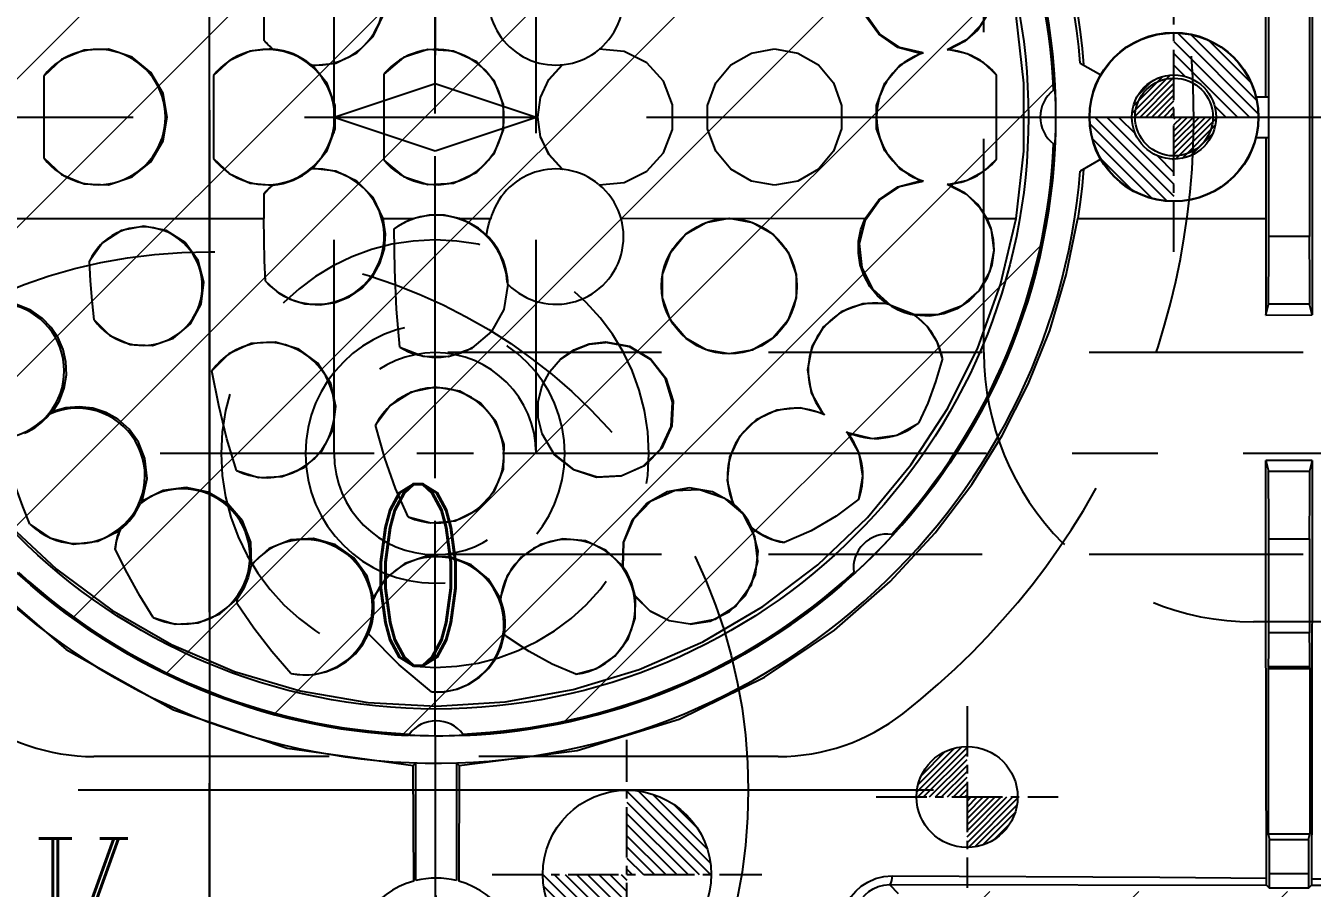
# Model space of a CAD drawing. Header units: inches. Extents: x 157915 to 159347, y -49911 to -48898.
# Drawn here: x 158652.71 to 158690.91, y -49279.78 to -49254.15 of the extents above; entities that cross this region are included whole.
import ezdxf

# ---------------------------------------------------------------- set-up
doc = ezdxf.new("R2010")
doc.units = ezdxf.units.IN
doc.header["$LTSCALE"] = 2
doc.header["$MEASUREMENT"] = 0
doc.header["$PDMODE"] = 3
doc.header["$PDSIZE"] = 0.3125
for name, pattern in [('ACAD_ISO08W100', [36, 24, -3, 6, -3]), ('CENTER', [50.8, 31.75, -6.35, 6.35, -6.35]), ('CENTER2', [1.125, 0.75, -0.125, 0.125, -0.125]), ('DASHED', [0.75, 0.5, -0.25]), ('HIDDEN', [9.525, 6.35, -3.175])]:
    doc.linetypes.add(name, pattern=pattern)
doc.layers.get('0').update_dxf_attribs({"linetype": 'CONTINUOUS'})
doc.layers.get('Defpoints').update_dxf_attribs({"linetype": 'CONTINUOUS'})
for name, color, linetype in [('CAV-COR', 1, 'CONTINUOUS'), ('CL', 1, 'ACAD_ISO08W100'), ('DEFAULT_1', 7, 'CENTER'), ('PIN', 4, 'CONTINUOUS'), ('wr2', 41, 'DASHED'), ('y-cut', 7, 'CONTINUOUS'), ('壓塊', 157, 'CONTINUOUS')]:
    doc.layers.add(name, color=color, linetype=linetype)
doc.layers.add('dim', color=3, linetype='CONTINUOUS', lineweight=15)
doc.layers.add('截面', color=191, linetype='CONTINUOUS', lineweight=15)
doc.styles.add('ROMANC', font='romanc', dxfattribs={"width": 0.6, "height": 1})
doc.styles.get("Standard").update_dxf_attribs({"font": 'txt.shx', "width": 0.67})
doc.dimstyles.new('2.00', dxfattribs={"dimtxt": 5, "dimasz": 4, "dimexe": 0.666, "dimexo": 0.626, "dimgap": 1, "dimtad": 0, "dimzin": 0, "dimdsep": 46, "dimtxsty": 'Standard', "dimcen": 0.09, "dimclrd": 3, "dimclre": 3, "dimclrt": 7, "dimazin": 0, "dimtfac": 1, "dimtofl": 0, "dimtmove": 0, "dimatfit": 0, "dimfxl": 0, "dimtolj": 1, "dimtzin": 0, "dimarcsym": 0})

# ---------------------------------------------------------------- blocks, each defined once
blk = doc.blocks.new('20160823.134539')
at = {"layer": '截面', "linetype": 'Continuous', "ltscale": 0.3}
h = blk.add_hatch(dxfattribs=at)
h.set_pattern_fill('ANSI31', color=256, scale=25, style=0)
h.set_pattern_definition([(45, (13437.7168, -860.2056), (-2.2097087, 2.2097087), [])])
h.paths.add_polyline_path([(12.716, -46.769), (12.716, -24.506, -0.414214), (14.216, -23.006), (59.733, -23.006, -0.414214), (60.733, -24.006), (60.733, -48.534), (60.483, -50.762), (59.745, -52.876), (58.557, -54.77), (56.981, -56.347), (55.092, -57.534), (52.986, -58.271), (50.767, -58.521), (24.522, -58.521), (23.238, -58.333), (22.059, -57.783), (21.087, -56.918), (20.403, -55.809), (19.886, -54.781), (19.259, -53.825), (18.53, -52.953)])
h.paths.add_polyline_path([(12.716, 46.769), (12.716, 24.506, 0.414214), (14.216, 23.006), (59.733, 23.006, 0.414214), (60.733, 24.006), (60.733, 48.534), (60.483, 50.762), (59.745, 52.876), (58.557, 54.769), (56.981, 56.347), (55.092, 57.534), (52.986, 58.271), (50.767, 58.521), (24.522, 58.521), (23.238, 58.333), (22.059, 57.784), (21.087, 56.918), (20.403, 55.809), (19.886, 54.78), (19.259, 53.824), (18.53, 52.953)])
h.paths.add_polyline_path([(18.391, 0, 1), (-18.391, 0, 1)])
h.paths.add_polyline_path([(-65.856, -24.55, 0.414214), (-64.856, -25.55), (-58.356, -25.55, 0.414214), (-57.356, -24.55), (-57.356, 24.55, 0.414214), (-58.356, 25.55), (-64.856, 25.55, 0.414214), (-65.856, 24.55)])
h.paths.add_polyline_path([(-41.429, 30.351), (-34.042, 30.351), (-33.63, 30.424), (-33.265, 30.635), (-32.996, 30.957), (-32.854, 31.353), (-32.854, 41.69), (-31.859, 44.723), (-31.859, 48.544), (-39.559, 48.544), (-39.559, 39.959), (-41.429, 39.959)])
h.paths.add_polyline_path([(-41.429, -31.374), (-34.06, -31.374), (-33.6, -31.465), (-33.207, -31.727), (-32.945, -32.12), (-32.854, -32.58), (-32.854, -41.69), (-31.859, -44.723), (-31.859, -48.544), (-39.559, -48.544), (-39.559, -39.959), (-41.429, -39.959)])
at = {"layer": 'y-cut', "linetype": 'ByBlock'}
blk.add_circle((0, 0), 18.392, dxfattribs=at)
blk = doc.blocks.new('20160901.193725')
at = {"color": 8, "linetype": 'HIDDEN', "ltscale": 0.7}
blk.add_line((17.265, 5.083), (-3.057, 5.083), dxfattribs=at)
for centre, radius, start, end in [((7.104, 24.083), 22.5, 121.9527, 231.9877), ((7.104, 24.083), 22.5, 308.0123, 58.0473), ((-3.057, 11.083), 6, 231.9877, 270), ((17.265, 11.083), 6, 270, 308.0123)]:
    blk.add_arc(centre, radius, start, end, dxfattribs=at)
blk = doc.blocks.new('20160901.202347')
at = {"layer": 'wr2', "color": 142, "linetype": 'CENTER', "ltscale": 0.1}
for p, q in [((0, 8.35), (0, -8.35)), ((8.35, 0), (-8.35, 0))]:
    blk.add_line(p, q, dxfattribs=at)
at = {"layer": 'wr2', "color": 142, "linetype": 'HIDDEN', "ltscale": 0.5}
for radius in [6.35, 3.85, 3]:
    blk.add_circle((0, 0), radius, dxfattribs=at)
blk = doc.blocks.new('*D37229')
at = {"layer": 'Defpoints', "color": 0}
for p in [(158664.863, -49274.607), (158658.163, -49336.868), (158664.863, -49340.85)]:
    blk.add_point(p, dxfattribs=at)
at = {"layer": 'dim', "color": 3, "linetype": 'ByBlock', "lineweight": -2}
for p, q in [((158664.863, -49275.233), (158664.863, -49341.516)), ((158658.163, -49337.494), (158658.163, -49341.516)), ((158654.163, -49340.85), (158650.163, -49340.85)), ((158668.863, -49340.85), (158672.863, -49340.85))]:
    blk.add_line(p, q, dxfattribs=at)
at = {"layer": 'dim', "color": 3, "linetype": 'ByBlock'}
for points in [[(158654.163, -49341.517), (158654.163, -49340.183), (158658.163, -49340.85)], [(158668.863, -49340.183), (158668.863, -49341.517), (158664.863, -49340.85)]]:
    blk.add_solid(points, dxfattribs=at)
at = {"layer": 'dim', "color": 7, "linetype": 'ByBlock', "insert": (158678.609, -49340.85), "char_height": 5, "attachment_point": 5}
blk.add_mtext('\\A1;6.70', dxfattribs=at)
blk = doc.blocks.new('*D37230')
at = {"layer": 'Defpoints', "color": 0}
for p in [(158704.163, -49275.868), (158658.163, -49336.868), (158704.163, -49348.108)]:
    blk.add_point(p, dxfattribs=at)
at = {"layer": 'dim', "color": 3, "linetype": 'ByBlock', "lineweight": -2}
for p, q in [((158704.163, -49276.494), (158704.163, -49348.774)), ((158658.163, -49337.494), (158658.163, -49348.774)), ((158662.163, -49348.108), (158674.021, -49348.108)), ((158700.163, -49348.108), (158688.305, -49348.108))]:
    blk.add_line(p, q, dxfattribs=at)
at = {"layer": 'dim', "color": 3, "linetype": 'ByBlock'}
for points in [[(158662.163, -49347.441), (158662.163, -49348.775), (158658.163, -49348.108)], [(158700.163, -49348.775), (158700.163, -49347.441), (158704.163, -49348.108)]]:
    blk.add_solid(points, dxfattribs=at)
at = {"layer": 'dim', "color": 7, "linetype": 'ByBlock', "insert": (158681.163, -49348.108), "char_height": 5, "attachment_point": 5}
blk.add_mtext('\\A1;46.00', dxfattribs=at)
blk = doc.blocks.new('*D37231')
at = {"layer": 'Defpoints', "color": 0}
for p in [(158627.163, -49256.868), (158658.163, -49336.868), (158627.163, -49340.85)]:
    blk.add_point(p, dxfattribs=at)
at = {"layer": 'dim', "color": 3, "linetype": 'ByBlock', "lineweight": -2}
for p, q in [((158627.163, -49257.494), (158627.163, -49341.516)), ((158658.163, -49337.494), (158658.163, -49341.516)), ((158631.163, -49340.85), (158636.08, -49340.85)), ((158654.163, -49340.85), (158649.246, -49340.85))]:
    blk.add_line(p, q, dxfattribs=at)
at = {"layer": 'dim', "color": 3, "linetype": 'ByBlock'}
for points in [[(158631.163, -49340.183), (158631.163, -49341.517), (158627.163, -49340.85)], [(158654.163, -49341.517), (158654.163, -49340.183), (158658.163, -49340.85)]]:
    blk.add_solid(points, dxfattribs=at)
at = {"layer": 'dim', "color": 7, "linetype": 'ByBlock', "insert": (158642.663, -49340.85), "char_height": 5, "attachment_point": 5}
blk.add_mtext('\\A1;31.00', dxfattribs=at)
blk = doc.blocks.new('*D37232')
at = {"layer": 'Defpoints', "color": 0}
for p in [(158624.163, -49268.623), (158658.163, -49336.868), (158624.163, -49348.108)]:
    blk.add_point(p, dxfattribs=at)
at = {"layer": 'dim', "color": 3, "linetype": 'ByBlock', "lineweight": -2}
for p, q in [((158624.163, -49269.249), (158624.163, -49348.774)), ((158658.163, -49337.494), (158658.163, -49348.774)), ((158628.163, -49348.108), (158634.021, -49348.108)), ((158654.163, -49348.108), (158648.305, -49348.108))]:
    blk.add_line(p, q, dxfattribs=at)
at = {"layer": 'dim', "color": 3, "linetype": 'ByBlock'}
for points in [[(158628.163, -49347.441), (158628.163, -49348.775), (158624.163, -49348.108)], [(158654.163, -49348.775), (158654.163, -49347.441), (158658.163, -49348.108)]]:
    blk.add_solid(points, dxfattribs=at)
at = {"layer": 'dim', "color": 7, "linetype": 'ByBlock', "insert": (158641.163, -49348.108), "char_height": 5, "attachment_point": 5}
blk.add_mtext('\\A1;34.00', dxfattribs=at)

msp = doc.modelspace()

# ---------------------------------------------------------------- hatches: boundary and pattern name
at = {"layer": 'PIN', "linetype": 'Continuous'}
h = msp.add_hatch(dxfattribs=at)
h.set_pattern_fill('ANSI31', color=31, scale=2, angle=90, style=0)
h.set_pattern_definition([(135, (158892.08756, -49271.10771), (-0.1767767, -0.1767767), [])])
h.paths.add_polyline_path([(158686.806, -49254.368, -0.414214), (158689.306, -49256.868), (158688.056, -49256.868, 0.414214), (158686.806, -49255.618)])
h.paths.add_polyline_path([(158685.556, -49256.868, 0.414214), (158686.806, -49258.118), (158686.806, -49259.368, -0.414214), (158684.306, -49256.868)])
h = msp.add_hatch(dxfattribs=at)
h.set_pattern_fill('ANSI31', color=31, angle=90, style=0)
h.set_pattern_definition([(45, (158481.52351, -49271.10771), (0.08838835, -0.08838835), [])])
h.paths.add_polyline_path([(158686.806, -49256.868), (158688.056, -49256.868, -0.414214), (158686.806, -49258.118)])
h.paths.add_polyline_path([(158686.806, -49255.618), (158686.806, -49256.868), (158685.556, -49256.868, -0.414214)])
h = msp.add_hatch(dxfattribs=at)
h.set_pattern_fill('ANSI31', color=3, angle=270, style=0)
h.set_pattern_definition([(225, (158885.94506, -49262.82829), (-0.08838835, 0.08838835), [])])
h.paths.add_polyline_path([(158680.663, -49277.068), (158679.163, -49277.068, -0.414214), (158680.663, -49275.568)])
h.paths.add_polyline_path([(158680.663, -49278.568), (158680.663, -49277.068), (158682.163, -49277.068, -0.414214)])
h = msp.add_hatch(dxfattribs=at)
h.set_pattern_fill('ANSI31', color=5, scale=1.875, angle=90, style=0)
h.set_pattern_definition([(135, (158927.16557, -49297.16764), (-0.16572815, -0.16572815), [])])
h.paths.add_polyline_path([(158670.563, -49279.368), (158668.063, -49279.368, 0.414214), (158670.563, -49281.868)])
h.paths.add_polyline_path([(158670.563, -49276.868), (158670.563, -49279.368), (158673.063, -49279.368, 0.414214)])

# ---------------------------------------------------------------- linework, layer by layer
at = {"color": 8, "linetype": 'CENTER', "ltscale": 0.4}
msp.add_line((158679.663, -49276.868), (158636.663, -49276.868), dxfattribs=at)
at = {"color": 8, "linetype": 'HIDDEN', "ltscale": 0.7}
msp.add_circle((158658.163, -49276.868), 16, dxfattribs=at)
at = {"layer": 'CAV-COR', "linetype": 'ByBlock'}
for p, q in [((158689.53, -49256.265), (158689.539, -49239.645)), ((158690.906, -49240.66), (158690.913, -49262.745)), ((158689.62, -49260.42), (158689.62, -49241.543)), ((158690.826, -49241.543), (158690.826, -49260.42)), ((158659.782, -49253.853), (158659.782, -49254.581)), ((158660.033, -49254.843), (158660.042, -49254.847)), ((158679.363, -49254.964), (158679.27, -49254.976)), ((158680.067, -49254.871), (158680.131, -49254.862)), ((158661.227, -49255.338), (158661.18, -49255.318)), ((158663.346, -49255.589), (158663.346, -49258.147)), ((158668.249, -49255.753), (158668.645, -49255.315)), ((158668.636, -49255.316), (158668.645, -49255.315)), ((158681.526, -49255.611), (158681.526, -49258.125)), ((158684.025, -49255.263), (158684.63, -49255.612)), ((158653.245, -49255.654), (158653.245, -49258.082)), ((158658.284, -49255.635), (158658.284, -49258.101)), ((158683.276, -49256.282), (158683.284, -49256.521)), ((158689.245, -49256.265), (158689.617, -49256.265)), ((158689.245, -49257.471), (158689.617, -49257.471)), ((158689.53, -49257.471), (158689.53, -49262.752)), ((158683.268, -49257.627), (158683.263, -49257.69)), ((158684.63, -49258.124), (158684.025, -49258.473)), ((158661.227, -49258.398), (158661.18, -49258.418)), ((158668.636, -49258.42), (158668.645, -49258.421)), ((158660.033, -49258.893), (158660.042, -49258.889)), ((158679.363, -49258.773), (158679.27, -49258.76)), ((158680.067, -49258.865), (158680.131, -49258.874)), ((158659.782, -49259.155), (158659.782, -49259.883)), ((158652.225, -49259.883), (158659.782, -49259.883)), ((158663.318, -49259.883), (158664.237, -49259.883)), ((158665.589, -49259.883), (158666.512, -49259.883)), ((158670.386, -49259.883), (158673.6, -49259.877)), ((158673.6, -49259.877), (158677.635, -49259.884)), ((158681.252, -49259.882), (158682.117, -49259.883)), ((158683.948, -49259.883), (158689.53, -49259.883)), ((158690.826, -49260.42), (158689.62, -49260.42)), ((158667.027, -49261.842), (158667.031, -49261.845)), ((158678.272, -49262.408), (158678.326, -49262.431)), ((158689.53, -49262.752), (158689.611, -49262.43)), ((158690.834, -49262.43), (158689.611, -49262.43)), ((158690.913, -49262.745), (158690.834, -49262.43)), ((158679.117, -49262.758), (158679.084, -49262.745)), ((158689.53, -49262.752), (158690.913, -49262.745)), ((158653.513, -49265.62), (158653.421, -49265.691)), ((158676.378, -49265.678), (158676.429, -49265.717)), ((158677.116, -49266.244), (158677.08, -49266.216)), ((158690.912, -49267.076), (158689.531, -49267.068)), ((158689.534, -49271.119), (158689.531, -49267.068)), ((158689.531, -49267.068), (158689.611, -49267.386)), ((158690.912, -49267.076), (158690.834, -49267.386)), ((158690.912, -49267.076), (158690.898, -49276.753)), ((158689.611, -49267.386), (158690.834, -49267.386)), ((158656.166, -49268.278), (158656.113, -49268.346)), ((158673.707, -49268.337), (158673.729, -49268.366)), ((158655.498, -49269.148), (158655.513, -49269.128)), ((158674.285, -49269.09), (158674.274, -49269.075)), ((158689.62, -49269.396), (158690.826, -49269.396)), ((158689.62, -49272.193), (158689.62, -49269.396)), ((158690.826, -49269.396), (158690.826, -49272.193)), ((158677.974, -49269.799), (158677.799, -49269.973)), ((158659.413, -49270.164), (158659.39, -49270.22)), ((158670.433, -49270.205), (158670.45, -49270.248)), ((158677.35, -49270.396), (158677.302, -49270.436)), ((158663.039, -49271.146), (158663.033, -49271.19)), ((158666.798, -49271.163), (158666.802, -49271.195)), ((158670.812, -49271.12), (158670.802, -49271.096)), ((158689.553, -49279.591), (158689.534, -49271.119)), ((158690.826, -49272.193), (158689.62, -49272.193)), ((158689.615, -49273.198), (158689.602, -49273.25)), ((158690.83, -49273.198), (158689.615, -49273.198)), ((158690.83, -49273.198), (158690.843, -49273.25)), ((158689.602, -49273.25), (158690.843, -49273.25)), ((158689.602, -49273.25), (158689.602, -49278.174)), ((158690.843, -49273.25), (158690.843, -49278.174)), ((158664.126, -49275.239), (158664.074, -49275.234)), ((158664.897, -49275.259), (158664.671, -49275.257)), ((158665.094, -49275.258), (158664.897, -49275.259)), ((158664.218, -49276.132), (158664.294, -49276.058)), ((158664.23, -49279.571), (158664.218, -49276.132)), ((158664.294, -49279.554), (158664.294, -49276.058)), ((158665.578, -49276.134), (158665.5, -49276.058)), ((158665.5, -49276.058), (158665.5, -49279.554)), ((158665.578, -49276.134), (158665.565, -49279.571)), ((158690.843, -49278.174), (158689.602, -49278.174)), ((158689.602, -49278.174), (158689.643, -49278.336)), ((158689.643, -49278.336), (158690.802, -49278.336)), ((158690.802, -49278.336), (158690.843, -49278.174)), ((158678.354, -49279.672), (158689.555, -49279.689)), ((158678.354, -49279.672), (158678.614, -49279.932)), ((158678.442, -49279.411), (158686.385, -49279.454)), ((158686.385, -49279.454), (158689.553, -49279.483)), ((158689.555, -49279.689), (158689.647, -49279.781)), ((158689.647, -49279.341), (158690.798, -49279.341)), ((158689.647, -49279.781), (158689.647, -49279.341)), ((158690.798, -49279.341), (158690.798, -49279.781)), ((158690.798, -49279.781), (158690.888, -49279.691)), ((158690.888, -49279.691), (158701.132, -49279.708)), ((158690.89, -49279.496), (158694.999, -49279.521)), ((158690.798, -49279.781), (158689.647, -49279.781))]:
    msp.add_line(p, q, dxfattribs=at)
for points in [[(158679.363, -49254.964), (158678.661, -49254.8), (158678.06, -49254.396), (158677.645, -49253.81), (158677.463, -49253.107), (158677.542, -49252.396), (158677.873, -49251.747), (158678.401, -49251.269), (158679.079, -49251.003), (158679.797, -49250.996)], [(158681.456, -49252.904), (158681.381, -49253.515), (158681.106, -49254.098), (158680.649, -49254.572), (158680.067, -49254.871)], [(158661.227, -49255.338), (158661.919, -49255.265), (158662.542, -49254.965), (158663.026, -49254.475), (158663.318, -49253.853)], [(158679.27, -49254.976), (158678.603, -49254.799), (158678.038, -49254.41), (158677.635, -49253.852)], [(158681.252, -49253.854), (158680.971, -49254.282), (158680.589, -49254.626), (158680.131, -49254.862)], [(158682.117, -49259.883), (158682.351, -49257.878), (158682.351, -49255.858), (158682.117, -49253.853)], [(158683.948, -49253.853), (158684.018, -49254.339), (158684.076, -49254.828), (158684.122, -49255.319)], [(158656.42, -49255.541), (158655.865, -49255.088), (158655.166, -49254.853), (158654.446, -49254.879), (158653.769, -49255.161), (158653.245, -49255.654)], [(158660.033, -49254.843), (158659.369, -49254.908), (158658.764, -49255.183), (158658.284, -49255.635)], [(158660.033, -49254.843), (158659.944, -49254.761), (158659.861, -49254.673), (158659.782, -49254.581)], [(158669.74, -49258.88), (158670.478, -49258.813), (158671.148, -49258.479), (158671.644, -49257.936), (158671.915, -49257.235), (158671.915, -49256.501), (158671.644, -49255.8), (158671.148, -49255.257), (158670.478, -49254.923), (158669.74, -49254.856)], [(158674.947, -49258.89), (158674.257, -49258.769), (158673.646, -49258.416), (158673.198, -49257.882), (158672.956, -49257.215), (158672.956, -49256.521), (158673.198, -49255.854), (158673.645, -49255.321), (158674.257, -49254.967), (158674.947, -49254.846)], [(158674.947, -49254.846), (158675.635, -49254.967), (158676.245, -49255.32), (158676.692, -49255.853), (158676.935, -49256.52), (158676.935, -49257.215), (158676.693, -49257.882), (158676.245, -49258.415), (158675.635, -49258.769), (158674.947, -49258.89)], [(158666.102, -49255.232), (158665.407, -49254.906), (158664.653, -49254.862), (158663.927, -49255.101), (158663.346, -49255.589)], [(158663.346, -49258.147), (158663.927, -49258.635), (158664.653, -49258.874), (158665.407, -49258.83), (158666.102, -49258.504), (158666.617, -49257.956), (158666.899, -49257.243), (158666.899, -49256.494), (158666.617, -49255.78), (158666.102, -49255.232)], [(158679.27, -49258.76), (158678.664, -49258.41), (158678.216, -49257.876), (158677.976, -49257.216), (158677.976, -49256.52), (158678.216, -49255.86), (158678.664, -49255.326), (158679.27, -49254.976)], [(158680.131, -49254.862), (158680.66, -49254.982), (158681.137, -49255.238), (158681.526, -49255.611)], [(158653.245, -49258.082), (158653.769, -49258.575), (158654.446, -49258.857), (158655.166, -49258.883), (158655.865, -49258.648), (158656.42, -49258.196), (158656.787, -49257.57), (158656.912, -49256.868), (158656.787, -49256.166), (158656.42, -49255.541)], [(158661.227, -49258.398), (158661.664, -49257.861), (158661.894, -49257.214), (158661.894, -49256.522), (158661.664, -49255.875), (158661.227, -49255.338)], [(158667.911, -49256.868), (158667.996, -49256.286), (158668.245, -49255.754), (158668.636, -49255.316)], [(158683.263, -49256.046), (158683.268, -49256.107), (158683.276, -49256.282)], [(158683.284, -49256.521), (158683.287, -49256.765), (158683.287, -49256.997), (158683.283, -49257.231)], [(158668.645, -49258.421), (158668.25, -49257.984), (158667.998, -49257.452), (158667.912, -49256.869)], [(158668.636, -49258.42), (158668.244, -49257.981), (158667.995, -49257.448)], [(158683.283, -49257.231), (158683.276, -49257.457), (158683.268, -49257.627)], [(158658.284, -49258.101), (158658.764, -49258.553), (158659.369, -49258.828), (158660.033, -49258.893)], [(158681.526, -49258.125), (158681.136, -49258.498), (158680.66, -49258.754), (158680.131, -49258.874)], [(158663.318, -49259.883), (158663.026, -49259.261), (158662.542, -49258.771), (158661.92, -49258.471), (158661.227, -49258.398)], [(158684.122, -49258.417), (158684.076, -49258.908), (158684.018, -49259.397), (158683.948, -49259.883)], [(158659.782, -49259.155), (158659.861, -49259.063), (158659.944, -49258.975), (158660.033, -49258.893)], [(158677.463, -49260.629), (158677.645, -49259.926), (158678.06, -49259.34), (158678.661, -49258.936), (158679.363, -49258.773)], [(158677.635, -49259.884), (158678.038, -49259.326), (158678.604, -49258.937), (158679.27, -49258.76)], [(158680.067, -49258.865), (158680.649, -49259.164), (158681.106, -49259.638), (158681.381, -49260.221), (158681.456, -49260.832)], [(158680.131, -49258.874), (158680.589, -49259.111), (158680.97, -49259.454), (158681.252, -49259.882)], [(158665.589, -49259.883), (158665.142, -49259.785), (158664.684, -49259.785), (158664.237, -49259.883)], [(158647.591, -49259.883), (158648.064, -49261.88), (158648.765, -49263.802), (158649.684, -49265.629), (158650.809, -49267.336), (158652.128, -49268.903), (158653.621, -49270.304), (158655.264, -49271.521), (158657.036, -49272.536), (158658.909, -49273.337), (158660.861, -49273.913), (158662.862, -49274.259), (158664.897, -49274.371)], [(158657.442, -49260.597), (158656.877, -49260.236), (158656.214, -49260.11), (158655.549, -49260.241), (158654.983, -49260.608), (158654.601, -49261.146)], [(158659.829, -49261.743), (158659.803, -49261.133), (158659.787, -49260.512), (158659.782, -49259.883)], [(158659.829, -49261.743), (158660.166, -49262.055), (158660.561, -49262.282), (158660.996, -49262.414), (158661.449, -49262.446), (158661.9, -49262.376), (158662.323, -49262.207), (158662.697, -49261.948), (158663.004, -49261.612), (158663.227, -49261.219), (158663.358, -49260.785), (158663.389, -49260.333), (158663.318, -49259.883)], [(158663.644, -49260.194), (158663.83, -49260.07), (158664.028, -49259.966), (158664.237, -49259.883)], [(158663.821, -49263.709), (158663.72, -49262.577), (158663.664, -49261.404), (158663.644, -49260.194)], [(158664.897, -49274.371), (158666.944, -49274.244), (158668.962, -49273.88), (158670.928, -49273.282), (158672.816, -49272.455), (158674.594, -49271.413), (158676.232, -49270.174), (158677.704, -49268.762), (158678.992, -49267.202), (158680.086, -49265.515), (158680.977, -49263.721), (158681.656, -49261.838), (158682.117, -49259.883)], [(158665.578, -49276.134), (158669.081, -49275.692), (158672.11, -49274.755), (158674.644, -49273.512), (158676.721, -49272.109), (158678.38, -49270.664), (158679.713, -49269.222), (158680.801, -49267.786), (158681.708, -49266.329), (158682.478, -49264.806), (158683.115, -49263.208), (158683.606, -49261.559), (158683.948, -49259.883)], [(158666.393, -49260.375), (158666.151, -49260.171), (158665.881, -49260.006), (158665.589, -49259.883)], [(158666.393, -49260.375), (158666.417, -49260.204), (158666.457, -49260.04), (158666.513, -49259.883)], [(158673.6, -49263.907), (158672.916, -49263.787), (158672.306, -49263.435), (158671.859, -49262.903), (158671.617, -49262.236), (158671.618, -49261.544), (158671.86, -49260.881), (158672.304, -49260.351), (158672.912, -49259.998), (158673.6, -49259.877)], [(158673.6, -49259.877), (158674.289, -49259.998), (158674.899, -49260.351), (158675.345, -49260.883), (158675.586, -49261.548), (158675.585, -49262.242), (158675.34, -49262.909), (158674.892, -49263.439), (158674.282, -49263.789), (158673.6, -49263.907)], [(158678.272, -49262.408), (158678.001, -49262.175), (158677.777, -49261.9), (158677.605, -49261.59), (158677.49, -49261.256), (158677.435, -49260.908), (158677.442, -49260.557), (158677.509, -49260.213), (158677.635, -49259.884)], [(158681.252, -49259.882), (158681.371, -49260.183), (158681.44, -49260.503), (158681.457, -49260.832)], [(158654.743, -49262.889), (158655.205, -49263.356), (158655.81, -49263.625), (158656.47, -49263.655), (158657.096, -49263.442), (158657.603, -49263.012), (158657.917, -49262.428), (158657.996, -49261.773), (158657.831, -49261.134), (158657.442, -49260.597)], [(158681.456, -49260.832), (158681.34, -49261.445), (158681.012, -49262.028), (158680.483, -49262.486), (158679.797, -49262.74), (158679.079, -49262.733), (158678.401, -49262.467), (158677.873, -49261.989), (158677.542, -49261.34), (158677.463, -49260.629)], [(158681.457, -49260.832), (158681.398, -49261.257), (158681.251, -49261.66), (158681.022, -49262.022), (158680.723, -49262.327), (158680.367, -49262.561), (158679.969, -49262.715), (158679.548, -49262.782), (158679.117, -49262.758)], [(158654.743, -49262.889), (158654.683, -49262.319), (158654.635, -49261.738), (158654.601, -49261.146)], [(158663.821, -49263.709), (158664.511, -49263.974), (158665.259, -49263.984), (158665.97, -49263.73), (158666.548, -49263.241), (158666.917, -49262.583), (158667.031, -49261.845)], [(158653.513, -49265.62), (158653.712, -49265.295), (158653.85, -49264.924), (158653.915, -49264.529), (158653.902, -49264.14), (158653.821, -49263.774), (158653.674, -49263.431), (158653.465, -49263.116), (158653.194, -49262.839), (158652.857, -49262.609), (158652.468, -49262.445), (158652.057, -49262.366), (158651.658, -49262.37)], [(158678.272, -49262.408), (158677.568, -49262.416), (158676.922, -49262.659), (158676.395, -49263.104), (158676.05, -49263.698), (158675.924, -49264.378), (158676.036, -49265.066), (158676.378, -49265.678)], [(158679.929, -49264.044), (158679.773, -49263.549), (158679.495, -49263.111), (158679.117, -49262.758)], [(158660.816, -49263.76), (158660.121, -49263.552), (158659.404, -49263.6), (158658.744, -49263.898), (158658.235, -49264.404)], [(158668.039, -49266.277), (158667.925, -49265.806), (158667.926, -49265.321), (158668.043, -49264.851), (158668.267, -49264.423), (158668.587, -49264.061), (158668.984, -49263.785), (158669.437, -49263.61), (158669.922, -49263.549)], [(158668.592, -49264.064), (158668.99, -49263.791), (158669.442, -49263.62), (158669.922, -49263.562)], [(158669.922, -49263.549), (158670.642, -49263.679), (158671.267, -49264.057), (158671.714, -49264.627), (158671.931, -49265.313), (158671.892, -49266.038), (158671.595, -49266.707), (158671.078, -49267.227), (158670.41, -49267.529), (158669.678, -49267.571)], [(158671.704, -49264.643), (158671.257, -49264.07), (158670.636, -49263.693), (158669.922, -49263.562)], [(158658.966, -49267.366), (158659.617, -49267.573), (158660.318, -49267.548), (158660.973, -49267.284), (158661.505, -49266.799), (158661.83, -49266.174), (158661.921, -49265.466), (158661.767, -49264.785), (158661.38, -49264.185), (158660.816, -49263.76)], [(158658.966, -49267.366), (158658.682, -49266.426), (158658.438, -49265.438), (158658.235, -49264.404)], [(158679.929, -49264.044), (158679.729, -49264.73), (158679.492, -49265.372), (158679.218, -49265.967)], [(158668.403, -49266.888), (158668.97, -49267.342), (158669.661, -49267.565), (158670.387, -49267.527), (158671.052, -49267.234), (158671.569, -49266.723), (158671.871, -49266.062), (158671.918, -49265.337), (158671.704, -49264.643)], [(158665.594, -49265.008), (158664.866, -49264.89), (158664.152, -49265.038), (158663.53, -49265.437), (158663.095, -49266.027)], [(158664.067, -49268.749), (158664.736, -49268.927), (158665.46, -49268.86), (158666.112, -49268.541), (158666.619, -49267.999), (158666.892, -49267.33), (158666.911, -49266.599), (158666.679, -49265.927), (158666.216, -49265.366), (158665.594, -49265.008)], [(158656.166, -49268.278), (158656.311, -49267.611), (158656.249, -49267.009), (158656.056, -49266.525), (158655.777, -49266.138), (158655.446, -49265.847), (158655.086, -49265.645), (158654.7, -49265.52), (158654.298, -49265.475), (158653.897, -49265.509), (158653.513, -49265.62)], [(158676.378, -49265.678), (158675.706, -49265.507), (158675.012, -49265.575), (158674.397, -49265.866), (158673.904, -49266.356), (158673.611, -49266.97), (158673.54, -49267.663), (158673.707, -49268.337)], [(158664.067, -49268.749), (158663.693, -49267.907), (158663.368, -49266.999), (158663.095, -49266.027)], [(158669.678, -49267.571), (158668.981, -49267.35), (158668.411, -49266.899), (158668.04, -49266.28)], [(158677.116, -49266.244), (158677.844, -49266.419), (158678.58, -49266.318), (158679.218, -49265.967)], [(158677.444, -49268.218), (158677.569, -49267.538), (158677.456, -49266.851), (158677.116, -49266.244)], [(158652.825, -49268.959), (158652.618, -49268.434), (158652.421, -49267.895), (158652.235, -49267.343)], [(158659.413, -49270.164), (158659.388, -49269.501), (158659.144, -49268.869), (158658.714, -49268.358), (158658.128, -49268.008), (158657.471, -49267.872), (158656.788, -49267.961), (158656.166, -49268.278)], [(158673.707, -49268.337), (158673.105, -49268.002), (158672.421, -49267.888), (158671.752, -49268.007), (158671.149, -49268.35), (158670.704, -49268.864), (158670.451, -49269.512), (158670.433, -49270.205)], [(158670.45, -49270.248), (158670.469, -49269.5), (158670.764, -49268.805), (158671.284, -49268.275), (158671.976, -49267.966), (158672.717, -49267.933), (158673.434, -49268.18), (158673.998, -49268.661), (158674.354, -49269.329), (158674.439, -49270.068)], [(158677.444, -49268.218), (158676.773, -49268.723), (158676.031, -49269.159), (158675.234, -49269.512)], [(158652.825, -49268.959), (158653.424, -49269.374), (158654.13, -49269.553), (158654.851, -49269.473), (158655.498, -49269.148)], [(158655.361, -49269.703), (158655.389, -49269.514), (158655.435, -49269.328), (158655.498, -49269.148)], [(158672.434, -49271.934), (158673.034, -49271.843), (158673.608, -49271.559), (158674.083, -49271.084), (158674.383, -49270.46), (158674.454, -49269.765), (158674.285, -49269.09)], [(158675.234, -49269.512), (158674.895, -49269.427), (158674.575, -49269.285), (158674.285, -49269.09)], [(158678.465, -49269.274), (158678.424, -49269.321), (158678.308, -49269.449)], [(158656.491, -49271.736), (158656.095, -49271.089), (158655.718, -49270.412), (158655.361, -49269.703)], [(158663.039, -49271.146), (158662.846, -49270.512), (158662.451, -49269.964), (158661.906, -49269.58), (158661.25, -49269.39), (158660.578, -49269.426), (158659.935, -49269.69), (158659.413, -49270.164)], [(158670.433, -49270.205), (158669.949, -49269.741), (158669.327, -49269.456), (158668.654, -49269.395), (158667.983, -49269.564), (158667.417, -49269.942), (158667, -49270.5), (158666.798, -49271.163)], [(158678.308, -49269.449), (158678.151, -49269.616), (158677.974, -49269.799)], [(158650.924, -49270.117), (158653.907, -49272.684), (158657.094, -49274.481), (158660.471, -49275.622), (158664.218, -49276.132)], [(158666.798, -49271.163), (158666.454, -49270.599), (158665.932, -49270.167), (158665.303, -49269.932), (158664.613, -49269.917), (158663.967, -49270.129), (158663.414, -49270.556), (158663.039, -49271.146)], [(158674.439, -49270.068), (158674.245, -49270.796), (158673.799, -49271.398), (158673.168, -49271.794), (158672.436, -49271.933)], [(158677.799, -49269.973), (158677.633, -49270.134), (158677.473, -49270.284), (158677.35, -49270.396)], [(158659.39, -49270.22), (158659.313, -49270.55), (158659.184, -49270.862), (158659.004, -49271.15)], [(158656.491, -49271.736), (158657.144, -49271.93), (158657.832, -49271.897), (158658.476, -49271.632), (158658.975, -49271.189)], [(158658.987, -49271.328), (158658.991, -49271.269), (158658.997, -49271.209), (158659.004, -49271.15)], [(158669.045, -49273.424), (158669.664, -49273.248), (158670.198, -49272.886), (158670.593, -49272.369), (158670.803, -49271.76), (158670.812, -49271.12)], [(158671.811, -49271.834), (158671.247, -49271.546), (158670.802, -49271.096)], [(158672.434, -49271.934), (158671.817, -49271.838), (158671.259, -49271.558), (158670.812, -49271.12)], [(158660.581, -49273.396), (158660.016, -49272.743), (158659.484, -49272.054), (158658.987, -49271.328)], [(158660.581, -49273.396), (158660.932, -49273.442), (158661.282, -49273.428), (158661.623, -49273.354), (158661.944, -49273.224), (158662.237, -49273.042), (158662.498, -49272.811), (158662.718, -49272.535), (158662.89, -49272.217)], [(158664.757, -49273.948), (158663.793, -49273.143), (158662.889, -49272.218)], [(158664.757, -49273.948), (158665.144, -49273.942), (158665.517, -49273.863), (158665.867, -49273.718), (158666.18, -49273.513), (158666.449, -49273.256), (158666.666, -49272.953), (158666.825, -49272.615), (158666.92, -49272.251)], [(158666.987, -49272.301), (158666.964, -49272.285), (158666.942, -49272.268), (158666.92, -49272.251)], [(158669.045, -49273.424), (158668.341, -49273.121), (158667.653, -49272.746), (158666.987, -49272.301)], [(158664.671, -49275.257), (158664.456, -49275.253), (158664.266, -49275.246), (158664.126, -49275.239)], [(158665.441, -49275.249), (158665.282, -49275.254), (158665.094, -49275.258)], [(158665.719, -49275.234), (158665.679, -49275.238), (158665.577, -49275.244), (158665.441, -49275.249)], [(158690.898, -49276.753), (158690.889, -49279.637), (158690.888, -49279.691)], [(158676.925, -49280.94), (158676.943, -49280.693), (158677.003, -49280.447), (158677.099, -49280.22), (158677.22, -49280.026), (158677.357, -49279.865), (158677.517, -49279.723), (158677.711, -49279.596), (158677.938, -49279.495), (158678.188, -49279.431), (158678.442, -49279.411)], [(158677.351, -49280.679), (158677.364, -49280.517), (158677.403, -49280.355), (158677.467, -49280.206), (158677.547, -49280.078), (158677.637, -49279.972), (158677.743, -49279.878), (158677.871, -49279.795), (158678.021, -49279.728), (158678.186, -49279.685), (158678.354, -49279.672)], [(158678.442, -49279.411), (158678.42, -49279.549), (158678.389, -49279.639), (158678.354, -49279.672)], [(158689.555, -49279.689), (158689.554, -49279.663), (158689.553, -49279.591)]]:
    msp.add_lwpolyline(points, dxfattribs=at)
for centre, radius in [((158664.897, -49256.868), 17.587), ((158686.806, -49256.868), 2.513), ((158686.806, -49256.868), 1.156), ((158673.6, -49261.893), 2.01)]:
    msp.add_circle(centre, radius, dxfattribs=at)
for centre, radius, start, end in [((158664.897, -49256.868), 19.195, 4.7977, 355.2023), ((158664.897, -49256.868), 18.348, 2.4857, 42.5143), ((158664.897, -49256.868), 18.392, 2.4911, 42.435), ((158661.343, -49253.315), 2.01, 265.3442, 138.8742), ((158668.45, -49253.315), 2.01, 309.9247, 134.8792), ((158668.45, -49253.315), 2.01, 194.6557, 309.4207), ((158654.847, -49256.868), 2.01, 217.1725, 142.8275), ((158659.872, -49256.868), 2.01, 217.8329, 142.1671), ((158661.343, -49253.315), 2.01, 219.0516, 229.6558), ((158659.872, -49256.868), 2.028, 49.8234, 85.1766), ((158664.897, -49256.868), 2.01, 219.5225, 140.4775), ((158679.972, -49256.868), 1.999, 107.7296, 252.2704), ((158679.972, -49256.868), 1.999, 38.9687, 87.2704), ((158683.841, -49256.868), 1.005, 127.6482, 232.3518), ((158664.897, -49256.868), 18.348, 317.4857, 357.5143), ((158664.897, -49256.868), 18.392, 317.4776, 357.4267), ((158679.972, -49256.868), 1.999, 272.7296, 321.0313), ((158661.343, -49260.421), 2.01, 221.1258, 94.6558), ((158659.872, -49256.868), 2.028, 274.8234, 310.1766), ((158668.45, -49260.421), 2.01, 50.5793, 165.3449), ((158661.343, -49260.421), 2.01, 130.3442, 140.9484), ((158668.45, -49260.421), 2.01, 225.1208, 50.0753), ((158664.897, -49261.893), 2.111, 2.8714, 126.3876), ((158656.193, -49261.893), 1.759, 214.4917, 154.8601), ((158664.897, -49261.893), 2.132, 1.384, 45.4215), ((158651.841, -49264.406), 2.01, 222.4347, 98.6326), ((158677.952, -49264.406), 2.01, 79.2778, 220.7222), ((158679.458, -49260.77), 2.01, 235.7222, 259.2778), ((158677.952, -49264.406), 2.01, 10.3523, 55.7222), ((158659.872, -49265.572), 2.01, 243.2243, 144.4844), ((158664.897, -49261.893), 2.111, 239.3578, 301.1139), ((158664.897, -49266.918), 2.01, 245.6213, 153.6793), ((158654.237, -49267.528), 2.01, 225.3958, 113.961), ((158675.556, -49267.528), 2.01, 64.2778, 204.6397), ((158651.841, -49264.406), 2.036, 294.1393, 320.8607), ((158677.952, -49264.406), 2.01, 244.2778, 309.0391), ((158675.556, -49267.528), 2.01, 339.9044, 40.7222), ((158657.359, -49269.923), 2.01, 244.4171, 128.3109), ((158654.237, -49267.528), 2.047, 308.5717, 336.4283), ((158672.434, -49269.923), 2.026, 24.7417, 50.2583), ((158657.359, -49269.923), 2.01, 156.6891, 173.7024), ((158675.556, -49267.528), 2.01, 230.3603, 260.7782), ((158678.292, -49270.264), 1.005, 82.6482, 187.3518), ((158660.995, -49271.429), 2.01, 258.1142, 142.9953), ((158668.798, -49271.429), 2.01, 277.0593, 173.3109), ((158664.897, -49271.943), 2.01, 266.0231, 157.9953), ((158664.897, -49256.868), 18.392, 227.4841, 267.4141), ((158664.897, -49256.868), 18.348, 227.4857, 267.5143), ((158664.897, -49256.868), 18.348, 272.4857, 312.5143), ((158664.897, -49256.868), 18.392, 272.5154, 312.4394), ((158668.798, -49271.429), 2.031, 9.4359, 35.5641), ((158660.995, -49271.429), 2.052, 337.3952, 6.7005), ((158664.897, -49271.943), 2.047, 351.3445, 21.4283), ((158664.897, -49275.812), 1.005, 37.6482, 142.3518), ((158664.897, -49281.993), 2.513, 105.3848, 74.5647), ((158664.897, -49281.993), 2.513, 76.1135, 103.8865)]:
    msp.add_arc(centre, radius, start, end, dxfattribs=at)
for centre, major_axis, start_param, end_param in [((158689.611, -49260.42), (0, 2.01), -3.124139, -1.570796), ((158690.834, -49260.42), (0, 2.01), -4.712389, -3.159046), ((158689.611, -49269.396), (0, 2.01), -1.570796, -0.017453), ((158690.834, -49269.396), (0, 2.01), 0.017453, 1.570796), ((158689.615, -49272.193), (0, 1.005), -3.124139, -1.570796), ((158690.83, -49272.193), (0, 1.005), -4.712389, -3.159046), ((158689.643, -49279.341), (0, 1.005), -1.570796, -0.017453), ((158690.802, -49279.341), (0, 1.005), 0.017453, 1.570796)]:
    msp.add_ellipse(centre, major_axis=major_axis, ratio=0.004363, start_param=start_param, end_param=end_param, dxfattribs=at)
at = {"layer": 'CL', "color": 7, "linetype": 'CENTER', "ltscale": 0.5}
msp.add_line((158658.163, -48951.868), (158658.163, -49401.868), dxfattribs=at)
at = {"layer": 'DEFAULT_1', "color": 2, "linetype": 'CENTER', "ltscale": 0.4}
for p, q in [((158658.163, -49312.217), (158658.163, -49201.519)), ((158589.863, -49256.868), (158730.889, -49256.868))]:
    msp.add_line(p, q, dxfattribs=at)
at = {"layer": 'PIN', "color": 31, "linetype": 'CENTER2'}
for p, q in [((158686.806, -49260.868), (158686.806, -49252.868)), ((158682.806, -49256.868), (158690.806, -49256.868))]:
    msp.add_line(p, q, dxfattribs=at)
at = {"layer": 'PIN', "color": 3, "linetype": 'CENTER2'}
for p, q in [((158680.663, -49274.368), (158680.663, -49279.768)), ((158677.963, -49277.068), (158683.363, -49277.068))]:
    msp.add_line(p, q, dxfattribs=at)
at = {"layer": 'PIN', "color": 5, "linetype": 'CENTER2'}
for p, q in [((158670.563, -49283.368), (158670.563, -49275.368)), ((158666.563, -49279.368), (158674.563, -49279.368))]:
    msp.add_line(p, q, dxfattribs=at)
at = {"layer": 'PIN', "color": 4, "linetype": 'CENTER2'}
msp.add_line((158664.897, -49284.243), (158664.897, -49279.743), dxfattribs=at)
at = {"layer": 'PIN', "color": 31, "linetype": 'Continuous'}
for radius in [2.5, 1.25]:
    msp.add_circle((158686.806, -49256.868), radius, dxfattribs=at)
at = {"layer": 'PIN', "color": 3, "linetype": 'Continuous'}
msp.add_circle((158680.663, -49277.068), 1.5, dxfattribs=at)
at = {"layer": 'PIN', "color": 5, "linetype": 'Continuous'}
msp.add_circle((158670.563, -49279.368), 2.5, dxfattribs=at)
at = {"layer": 'wr2', "color": 142, "linetype": 'HIDDEN', "ltscale": 0.5}
for p, q in [((158661.863, -49266.868), (158661.863, -49246.868)), ((158667.863, -49266.868), (158667.863, -49246.868)), ((158661.863, -49256.868), (158664.863, -49255.868)), ((158664.863, -49255.868), (158667.863, -49256.868)), ((158661.863, -49256.868), (158667.863, -49256.868)), ((158661.863, -49256.868), (158664.863, -49257.868)), ((158664.863, -49257.868), (158667.863, -49256.868)), ((158700.163, -49263.868), (158664.863, -49263.868)), ((158700.163, -49269.868), (158664.863, -49269.868))]:
    msp.add_line(p, q, dxfattribs=at)
at = {"layer": 'wr2', "color": 142, "linetype": 'CENTER', "ltscale": 0.1}
msp.add_line((158664.862, -49266.918), (158664.863, -49246.868), dxfattribs=at)
at = {"layer": 'wr2', "color": 142, "linetype": 'CENTER', "ltscale": 0.2}
msp.add_line((158803.163, -49266.868), (158664.863, -49266.868), dxfattribs=at)
at = {"layer": '壓塊', "color": 67, "linetype": 'HIDDEN', "ltscale": 0.5}
msp.add_lwpolyline([(158713.163, -49271.868), (158689.163, -49271.868, -0.414214), (158681.163, -49263.868), (158681.163, -49249.868, -0.414214), (158689.163, -49241.868), (158713.163, -49241.868, -0.414214), (158721.163, -49249.868), (158721.163, -49263.868, -0.414214)], format="xyb", close=True, dxfattribs=at)

# ---------------------------------------------------------------- block references
at = {"linetype": 'ByBlock'}
msp.add_blockref('20160901.193725', (158657.792, -49280.951), dxfattribs=at)
at = {"layer": 'wr2', "linetype": 'ByBlock'}
msp.add_blockref('20160901.202347', (158664.863, -49246.868), dxfattribs=at)
at = {"layer": 'wr2', "linetype": 'ByBlock', "xscale": -1, "rotation": -180}
msp.add_blockref('20160901.202347', (158664.863, -49266.868), dxfattribs=at)
at = {"layer": 'y-cut', "linetype": 'ByBlock'}
msp.add_blockref('20160823.134539', (158664.897, -49256.868), dxfattribs=at)

# ---------------------------------------------------------------- texts
at = {"color": 8, "linetype": 'HIDDEN', "ltscale": 0.7, "style": 'ROMANC', "text_generation_flag": 2, "width": 0.6}
for s, p in [('O', (158662.832, -49267.775)), ('K', (158652.823, -49278.305))]:
    msp.add_text(s, height=5.4, rotation=180, dxfattribs=at).set_placement(p)

# ---------------------------------------------------------------- dimensions: what is measured, and where the dimension line sits
at = {"layer": 'dim', "linetype": 'ByBlock'}
for base, p2, picture, middle in [((158627.163, -49340.85), (158627.163, -49256.868), '*D37231', (158642.663, -49340.85)), ((158624.163, -49348.108), (158624.163, -49268.623), '*D37232', (158641.163, -49348.108)), ((158664.863, -49340.85), (158664.863, -49274.607), '*D37229', (158678.609, -49340.85)), ((158704.163, -49348.108), (158704.163, -49275.868), '*D37230', (158681.163, -49348.108))]:
    dim = msp.add_linear_dim(base=base, p1=(158658.163, -49336.868), p2=p2, dimstyle='2.00', dxfattribs=at)
    dim.commit()
    dim.dimension.update_dxf_attribs({"geometry": picture, "text_midpoint": middle})

doc.saveas('drawing.dxf')
